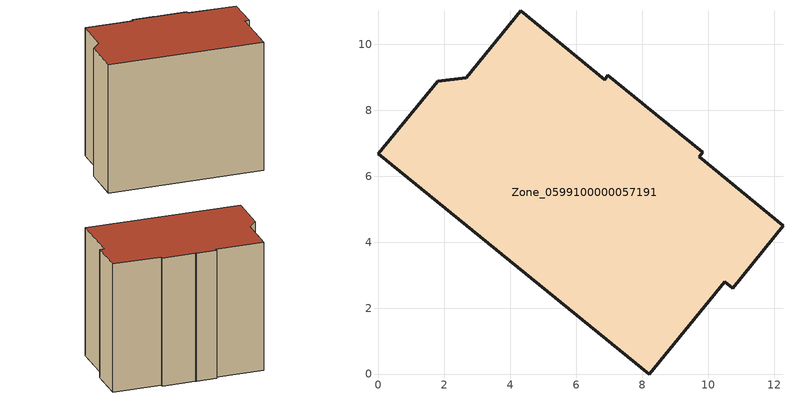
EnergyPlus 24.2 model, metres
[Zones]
Zone_0599100000057191
 floor ground (C_G): 9.72,6.59 12.26,4.5 10.73,2.61 10.49,2.8 8.2,0 0,6.68 1.79,8.87 2.66,8.99 4.31,11.01 6.85,8.93 6.95,9.06 8,8.21 8.09,8.14 9.82,6.72 z0
 wall outside (C_F): 8.2,0 10.49,2.8 10.73,2.61 12.26,4.5 9.72,6.59 9.82,6.72 8.09,8.14 8,8.21 6.95,9.06 6.85,8.93 4.31,11.01 2.66,8.99 1.79,8.87 0,6.68 8.2,0 z0:8.95
 roof outside (C_R): 4.31,11.01 2.66,8.99 1.79,8.87 0,6.68 8.2,0 10.49,2.8 10.73,2.61 12.26,4.5 9.72,6.59 9.82,6.72 8.09,8.14 8,8.21 6.95,9.06 6.85,8.93 z8.95
[BUILDING]
Pand.0599100000057191: North Axis=0; Terrain=City; Loads Convergence Tolerance Value=0.04; Temperature Convergence Tolerance Value=0.4; Solar Distribution=FullExterior; Maximum Number of Warmup Days=25; Minimum Number of Warmup Days=1
[Site:Location]
Rotterdam.The.Hague.AP_ZH_NLD Design_Conditions: Latitude=51.96; Longitude=4.45; Time Zone=1; Elevation=-4.5
[SITE:GROUNDTEMPERATURE:BUILDINGSURFACE]
18, 18, 18, 18, 18, 18, 18, 18, 18, 18, 18, 18
[MATERIAL] Thermal Absorptance=0.9; Solar Absorptance=0.7; Visible Absorptance=0.7
Name | Roughness | Thickness | Conductivity | Density | Specific Heat
G.TC.1946-1964 | MediumSmooth | 0.15 | 1 | 540 | 1210
F.TC.1946-1964 | Rough | 0.3 | 0.857143 | 1920 | 840
R.TC.1946-1964 | MediumRough | 0.2 | 0.235294 | 1500 | 1000
[CONSTRUCTION]
C_G: G.TC.1946-1964
C_F: F.TC.1946-1964
C_R: R.TC.1946-1964
[ZONE]
Zone_0599100000057191: Type=1; Multiplier=1; Ceiling Height=Autocalculate; Volume=Autocalculate; Floor Area=autocalculate; Part of Total Floor Area=Yes
[ZONEINFILTRATION:DESIGNFLOWRATE]
Infil_Zone_0599100000057191: Zone or ZoneList or Space or SpaceList=Zone_0599100000057191; Schedule=AlwaysOn; Design Flow Rate Calculation Method=Flow/Area; Flow Rate per Floor Area=0.003; Constant Term Coefficient=1; Temperature Term Coefficient=0; Velocity Term Coefficient=0; Velocity Squared Term Coefficient=0
[HVACTEMPLATE:ZONE:IDEALLOADSAIRSYSTEM]
Zone_0599100000057191: Maximum Heating Supply Air Temperature=50; Minimum Cooling Supply Air Temperature=13; Maximum Heating Supply Air Humidity Ratio=0.0156; Minimum Cooling Supply Air Humidity Ratio=0.0077; Heating Limit=NoLimit; Cooling Limit=NoLimit; Dehumidification Control Type=ConstantSensibleHeatRatio; Cooling Sensible Heat Ratio=0.7; Dehumidification Setpoint=60; Humidification Control Type=None; Humidification Setpoint=30; Outdoor Air Method=None; Outdoor Air Flow Rate per Person=0.00944; Outdoor Air Flow Rate per Zone Floor Area=0; Outdoor Air Flow Rate per Zone=0; Demand Controlled Ventilation Type=None; Outdoor Air Economizer Type=NoEconomizer; Heat Recovery Type=None; Sensible Heat Recovery Effectiveness=0.7; Latent Heat Recovery Effectiveness=0.65
[ZONECONTROL:THERMOSTAT]
ThermostatControl_Zone_0599100000057191: Zone or ZoneList=Zone_0599100000057191; Control Type Schedule=DualSetpointControlType; Control 1=Thermostat_Zone_0599100000057191; Temperature Difference Between Cutout And Setpoint=0
[THERMOSTATSETPOINT:DUALSETPOINT]
Thermostat_Zone_0599100000057191: Heating Setpoint Temperature Schedule=HeatingSetpoint_Zone_0599100000057191; Cooling Setpoint Temperature Schedule=CoolingSetpoint_Zone_0599100000057191
[SCHEDULE:COMPACT]
HeatingSetpoint_Zone_0599100000057191: Through: 12/31, For: AllDays, Until: 24:00, 21
CoolingSetpoint_Zone_0599100000057191: Through: 12/31, For: AllDays, Until: 24:00, 24
DualSetpointControlType: Through: 12/31, For: AllDays, Until: 24:00, 4
AlwaysOn: Through: 12/31, For: AllDays, Until: 24:00, 1
